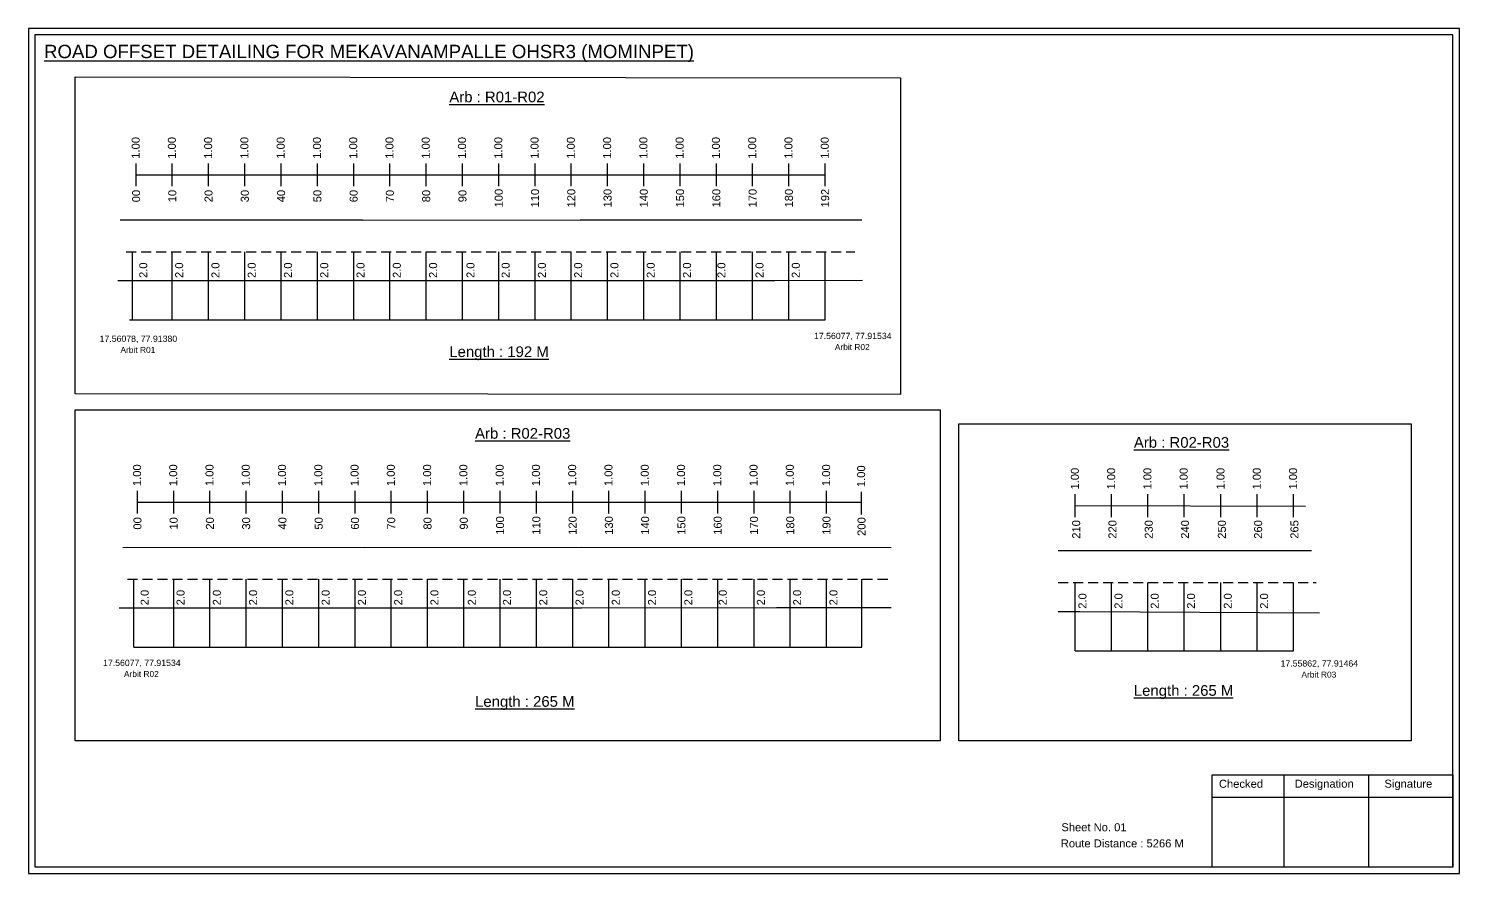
# Model space of a CAD drawing. Header units: inches. Extents: x 583 to 8862, y 412 to 2484.
# Drawn here: x 4137 to 4673, y 428 to 745 of the extents above; entities that cross this region are included whole.
import ezdxf

# ---------------------------------------------------------------- set-up
doc = ezdxf.new("R2010")
doc.units = ezdxf.units.IN
doc.header["$MEASUREMENT"] = 0
doc.linetypes.add('DASHED2', pattern=[0.375, 0.25, -0.125])
doc.layers.add('PDF_Geometry', color=7, linetype='Continuous')
doc.layers.add('PDF_Text', color=5, linetype='Continuous')
doc.styles.add('PDF Arial', font='arial.ttf')
doc.styles.get("Standard").update_dxf_attribs({"font": 'arial.ttf'})

msp = doc.modelspace()

# ---------------------------------------------------------------- linework, layer by layer
at = {"color": 217, "true_color": 0x93278f}
for p, q in [((4177.11, 685.49), (4177.11, 694.04)), ((4190.68, 685.49), (4190.68, 694.04)), ((4204.28, 685.49), (4204.28, 694.04)), ((4217.88, 685.49), (4217.88, 694.04)), ((4231.48, 685.49), (4231.48, 694.04)), ((4245.08, 685.49), (4245.08, 694.04)), ((4258.68, 685.49), (4258.68, 694.04)), ((4272.28, 685.49), (4272.28, 694.04)), ((4285.88, 685.49), (4285.88, 694.04)), ((4299.48, 685.49), (4299.48, 694.04)), ((4313.08, 685.49), (4313.08, 694.04)), ((4326.68, 685.49), (4326.68, 694.04)), ((4340.28, 685.49), (4340.28, 694.04)), ((4353.88, 685.49), (4353.88, 694.04)), ((4367.48, 685.49), (4367.48, 694.04)), ((4381.08, 685.49), (4381.08, 694.04)), ((4394.68, 685.49), (4394.68, 694.04)), ((4408.28, 685.49), (4408.28, 694.04)), ((4421.88, 685.49), (4421.88, 694.04)), ((4435.48, 685.49), (4435.48, 694.04)), ((4177.11, 689.76), (4435.48, 689.76)), ((4177.62, 562.77), (4177.62, 571.32)), ((4191.19, 562.77), (4191.19, 571.32)), ((4204.79, 562.77), (4204.79, 571.32)), ((4218.39, 562.77), (4218.39, 571.32)), ((4231.99, 562.77), (4231.99, 571.32)), ((4245.59, 562.77), (4245.59, 571.32)), ((4259.19, 562.77), (4259.19, 571.32)), ((4272.79, 562.77), (4272.79, 571.32)), ((4286.39, 562.77), (4286.39, 571.32)), ((4299.99, 562.77), (4299.99, 571.32)), ((4313.59, 562.77), (4313.59, 571.32)), ((4327.19, 562.77), (4327.19, 571.32)), ((4340.79, 562.77), (4340.79, 571.32)), ((4354.39, 562.77), (4354.39, 571.32)), ((4367.99, 562.77), (4367.99, 571.32)), ((4381.59, 562.77), (4381.59, 571.32)), ((4395.19, 562.77), (4395.19, 571.32)), ((4408.79, 562.77), (4408.79, 571.32)), ((4422.39, 562.77), (4422.39, 571.32)), ((4435.99, 562.77), (4435.99, 571.32)), ((4449.12, 562.37), (4449.12, 570.93)), ((4529.26, 561.47), (4529.26, 570.02)), ((4542.86, 561.47), (4542.86, 570.02)), ((4556.46, 561.47), (4556.46, 570.02)), ((4570.06, 561.47), (4570.06, 570.02)), ((4583.88, 561.47), (4583.88, 570.02)), ((4597.48, 561.47), (4597.48, 570.02)), ((4611.08, 561.47), (4611.08, 570.02)), ((4177.62, 567.04), (4449.12, 567.04)), ((4529.26, 565.74), (4615.59, 565.5))]:
    msp.add_line(p, q, dxfattribs=at)
for p, q in [((4262.04, 672.76), (4171.1, 672.72)), ((4262.04, 672.76), (4343.62, 672.84)), ((4343.62, 672.84), (4449.21, 672.88)), ((4175.79, 635.34), (4175.79, 660.88)), ((4190.68, 635.34), (4190.68, 660.88)), ((4204.28, 635.34), (4204.28, 660.88)), ((4217.88, 635.34), (4217.88, 660.88)), ((4231.48, 635.34), (4231.48, 660.88)), ((4245.08, 635.34), (4245.08, 660.88)), ((4258.68, 635.34), (4258.68, 660.88)), ((4272.28, 635.34), (4272.28, 660.88)), ((4285.88, 635.34), (4285.88, 660.88)), ((4299.48, 635.34), (4299.48, 660.88)), ((4313.08, 635.34), (4313.08, 660.88)), ((4326.68, 635.34), (4326.68, 660.88)), ((4340.28, 635.34), (4340.28, 660.88)), ((4353.88, 635.34), (4353.88, 660.88)), ((4367.48, 635.34), (4367.48, 660.88)), ((4381.08, 635.34), (4381.08, 660.88)), ((4394.68, 635.34), (4394.68, 660.88)), ((4408.28, 635.34), (4408.28, 660.88)), ((4421.88, 635.34), (4421.88, 660.88)), ((4435.48, 635.34), (4435.48, 660.88)), ((4170.23, 650.08), (4220.5, 650.08)), ((4216.95, 650.08), (4274.71, 650.11)), ((4274.71, 650.11), (4343.62, 650.15)), ((4343.62, 650.15), (4416.65, 650.2)), ((4416.65, 650.2), (4449.52, 650.23)), ((4262.55, 550.04), (4172.12, 549.94)), ((4262.55, 550.04), (4344.13, 550.12)), ((4344.13, 550.12), (4460.17, 550.08)), ((4617.81, 548.74), (4522.85, 548.74)), ((4176.3, 512.62), (4176.3, 538.16)), ((4191.19, 512.62), (4191.19, 538.16)), ((4204.79, 512.62), (4204.79, 538.16)), ((4218.39, 512.62), (4218.39, 538.16)), ((4231.99, 512.62), (4231.99, 538.16)), ((4245.59, 512.62), (4245.59, 538.16)), ((4259.19, 512.62), (4259.19, 538.16)), ((4272.79, 512.62), (4272.79, 538.16)), ((4286.39, 512.62), (4286.39, 538.16)), ((4299.99, 512.62), (4299.99, 538.16)), ((4313.59, 512.62), (4313.59, 538.16)), ((4327.19, 512.62), (4327.19, 538.16)), ((4340.79, 512.62), (4340.79, 538.16)), ((4354.39, 512.62), (4354.39, 538.16)), ((4367.99, 512.62), (4367.99, 538.16)), ((4381.59, 512.62), (4381.59, 538.16)), ((4395.19, 512.62), (4395.19, 538.16)), ((4408.79, 512.62), (4408.79, 538.16)), ((4422.39, 512.62), (4422.39, 538.16)), ((4435.99, 512.62), (4435.99, 538.16)), ((4449.27, 512.62), (4449.27, 538.16)), ((4529.26, 511.32), (4529.26, 536.86)), ((4542.86, 511.32), (4542.86, 536.86)), ((4556.46, 511.32), (4556.46, 536.86)), ((4570.06, 511.32), (4570.06, 536.86)), ((4583.88, 511.32), (4583.88, 536.86)), ((4597.48, 511.32), (4597.48, 536.86)), ((4611.08, 511.32), (4611.08, 536.86)), ((4170.79, 527.36), (4221.01, 527.36)), ((4217.46, 527.36), (4275.22, 527.39)), ((4275.22, 527.39), (4344.13, 527.44)), ((4344.13, 527.44), (4417.16, 527.48)), ((4417.16, 527.48), (4460.25, 527.52))]:
    msp.add_line(p, q)
at = {"linetype": 'DASHED2', "ltscale": 15}
for p, q in [((4173.39, 660.88), (4446.54, 660.88)), ((4173.9, 538.16), (4460.21, 538.16)), ((4522.85, 536.86), (4619.53, 536.86))]:
    msp.add_line(p, q, dxfattribs=at)
at = {"color": 5}
for p, q in [((4174.6, 635.34), (4435.48, 635.34)), ((4176.3, 512.62), (4449.27, 512.62)), ((4529.26, 511.32), (4611.08, 511.35))]:
    msp.add_line(p, q, dxfattribs=at)
for points in [[(4154.21, 726.53), (4463.71, 726.17), (4463.71, 607.35), (4154.21, 607.7)], [(4154.21, 601.6), (4478.64, 601.6), (4478.64, 477.55), (4154.21, 477.55)], [(4485.63, 596.37), (4655.24, 596.37), (4655.24, 477.55), (4485.63, 477.55)]]:
    msp.add_lwpolyline(points, close=True)
msp.add_lwpolyline([(4522.85, 526.06), (4530.91, 526.06), (4620.76, 525.55)])
at = {"layer": 'PDF_Geometry'}
for points in [[(4136.79, 744.57), (4136.79, 427.86), (4673.27, 427.86), (4673.27, 744.57)], [(4139.12, 742.24), (4139.12, 430.28), (4670.85, 430.28), (4670.85, 742.24)]]:
    msp.add_lwpolyline(points, close=True, dxfattribs=at)
at = {"layer": 'PDF_Geometry', "color": 242, "true_color": 0xcc1f26}
msp.add_lwpolyline([(4670.85, 430.19), (4580.51, 430.19), (4580.51, 464.8), (4670.85, 464.8)], close=True, dxfattribs=at)
for points in [[(4607.49, 464.8), (4607.49, 430.19)], [(4639.21, 464.8), (4639.21, 430.19)], [(4580.51, 456.42), (4670.85, 456.42)]]:
    msp.add_lwpolyline(points, dxfattribs=at)

# ---------------------------------------------------------------- texts
at = {"color": 242, "true_color": 0xcd2027}
for s, height, p in [('%%UROAD OFFSET DETAILING FOR MEKAVANAMPALLE OHSR3 (MOMINPET)', 5, (4142.57, 733.5)), ('%%UArb : R01-R02', 4, (4294.54, 716.95)), ('%%ULength : 192 M', 4, (4294.54, 621.45)), ('%%UArb : R02-R03', 4, (4304.2, 590.82)), ('%%UArb : R02-R03', 4, (4551.22, 587.44)), ('%%ULength : 265 M', 4, (4304.2, 490.32)), ('%%ULength : 265 M', 4, (4551.22, 494.44))]:
    msp.add_text(s, height=height, dxfattribs=at).set_placement(p)
at = {"color": 217, "true_color": 0x93278f}
for s, p in [('1.00', (4178.44, 695.78)), ('1.00', (4192, 695.78)), ('1.00', (4205.6, 695.78)), ('1.00', (4219.2, 695.78)), ('1.00', (4232.8, 695.78)), ('1.00', (4246.4, 695.78)), ('1.00', (4260, 695.78)), ('1.00', (4273.6, 695.78)), ('1.00', (4287.2, 695.78)), ('1.00', (4300.8, 695.78)), ('1.00', (4314.4, 695.78)), ('1.00', (4328, 695.78)), ('1.00', (4341.6, 695.78)), ('1.00', (4355.2, 695.78)), ('1.00', (4368.8, 695.78)), ('1.00', (4382.4, 695.78)), ('1.00', (4396, 695.78)), ('1.00', (4409.6, 695.78)), ('1.00', (4423.2, 695.78)), ('1.00', (4436.8, 695.78)), ('00', (4178.59, 679.46)), ('10', (4192.16, 679.46)), ('20', (4205.76, 679.46)), ('30', (4219.36, 679.46)), ('40', (4232.96, 679.46)), ('50', (4246.56, 679.46)), ('60', (4260.16, 679.46)), ('70', (4273.76, 679.46)), ('80', (4287.36, 679.46)), ('90', (4300.96, 679.46)), ('100', (4314.56, 677.51)), ('110', (4328.16, 677.51)), ('120', (4341.76, 677.51)), ('130', (4355.36, 677.51)), ('140', (4368.96, 677.51)), ('150', (4382.56, 677.51)), ('160', (4396.16, 677.51)), ('170', (4409.76, 677.51)), ('180', (4423.36, 677.51)), ('192', (4436.96, 677.51)), ('1.00', (4178.95, 573.06)), ('1.00', (4192.51, 573.06)), ('1.00', (4206.11, 573.06)), ('1.00', (4219.71, 573.06)), ('1.00', (4233.31, 573.06)), ('1.00', (4246.91, 573.06)), ('1.00', (4260.51, 573.06)), ('1.00', (4274.11, 573.06)), ('1.00', (4287.71, 573.06)), ('1.00', (4301.31, 573.06)), ('1.00', (4314.91, 573.06)), ('1.00', (4328.51, 573.06)), ('1.00', (4342.11, 573.06)), ('1.00', (4355.71, 573.06)), ('1.00', (4369.31, 573.06)), ('1.00', (4382.91, 573.06)), ('1.00', (4396.51, 573.06)), ('1.00', (4410.11, 573.06)), ('1.00', (4423.71, 573.06)), ('1.00', (4437.31, 573.06)), ('1.00', (4450.45, 572.67)), ('1.00', (4530.59, 571.76)), ('1.00', (4544.19, 571.76)), ('1.00', (4557.79, 571.76)), ('1.00', (4571.39, 571.76)), ('1.00', (4585.2, 571.76)), ('1.00', (4598.8, 571.76)), ('1.00', (4612.4, 571.76)), ('00', (4179.1, 556.74)), ('10', (4192.66, 556.74)), ('20', (4206.26, 556.74)), ('30', (4219.86, 556.74)), ('40', (4233.46, 556.74)), ('50', (4247.06, 556.74)), ('60', (4260.66, 556.74)), ('70', (4274.26, 556.74)), ('80', (4287.86, 556.74)), ('90', (4301.46, 556.74)), ('100', (4315.06, 554.79)), ('110', (4328.66, 554.79)), ('120', (4342.26, 554.79)), ('130', (4355.86, 554.79)), ('140', (4369.46, 554.79)), ('150', (4383.06, 554.79)), ('160', (4396.66, 554.79)), ('170', (4410.26, 554.79)), ('180', (4423.86, 554.79)), ('190', (4437.46, 554.79)), ('200', (4450.6, 554.39)), ('210', (4531.09, 553.32)), ('220', (4544.69, 553.32)), ('230', (4558.29, 553.32)), ('240', (4571.89, 553.32)), ('250', (4585.71, 553.32)), ('260', (4599.31, 553.32)), ('265', (4612.91, 553.32))]:
    msp.add_text(s, height=3, rotation=90, dxfattribs=at).set_placement(p)
for p in [(4181.29, 651.08), (4194.75, 651.08), (4208.35, 651.08), (4221.95, 651.08), (4235.55, 651.08), (4249.15, 651.08), (4262.75, 651.08), (4276.35, 651.08), (4289.95, 651.08), (4303.97, 651.08), (4317.15, 651.08), (4330.75, 651.08), (4344.35, 651.08), (4357.95, 651.08), (4371.55, 651.08), (4385.15, 651.08), (4398.06, 651.08), (4412.35, 651.08), (4425.95, 651.08), (4181.8, 528.36), (4195.26, 528.36), (4208.86, 528.36), (4222.46, 528.36), (4236.06, 528.36), (4249.66, 528.36), (4263.26, 528.36), (4276.86, 528.36), (4290.46, 528.36), (4304.48, 528.36), (4317.66, 528.36), (4331.26, 528.36), (4344.86, 528.36), (4358.46, 528.36), (4372.06, 528.36), (4385.66, 528.36), (4398.57, 528.36), (4412.86, 528.36), (4426.46, 528.36), (4440.06, 528.36), (4533.44, 527.06), (4546.93, 527.06), (4560.53, 527.06), (4574.13, 527.06), (4587.94, 527.06), (4601.54, 527.06)]:
    msp.add_text('2.0', height=3, rotation=90).set_placement(p)
at = {"color": 5}
for s, height, p in [('17.56078, 77.91380', 2.34, (4163.42, 627.13)), ('17.56077, 77.91534', 2.34, (4431.28, 628.18)), ('Arbit R01', 2.246, (4171.24, 623)), ('Arbit R02', 2.246, (4439.1, 624.06)), ('17.56077, 77.91534', 2.34, (4164.71, 505.62)), ('17.55862, 77.91464', 2.34, (4606.22, 505.4)), ('Arbit R02', 2.246, (4172.53, 501.5)), ('Arbit R03', 2.246, (4614.04, 501.27))]:
    msp.add_text(s, height=height, dxfattribs=at).set_placement(p)
for s, p in [('Sheet No. 01', (4524.01, 443.66)), ('Route Distance : 5266 M', (4523.82, 437.61))]:
    msp.add_text(s, height=3).set_placement(p)
at = {"layer": 'PDF_Text', "color": 7, "attachment_point": 7, "style": 'PDF Arial'}
for s, insert, char_height in [('Checked', (4583.11, 459.91), 3.001), ('Designation', (4611.49, 459.08), 3.0006), ('Signature', (4645.17, 459.08), 3.001)]:
    msp.add_mtext(s, dxfattribs=dict(at, insert=insert, char_height=char_height))

doc.saveas('drawing.dxf')
